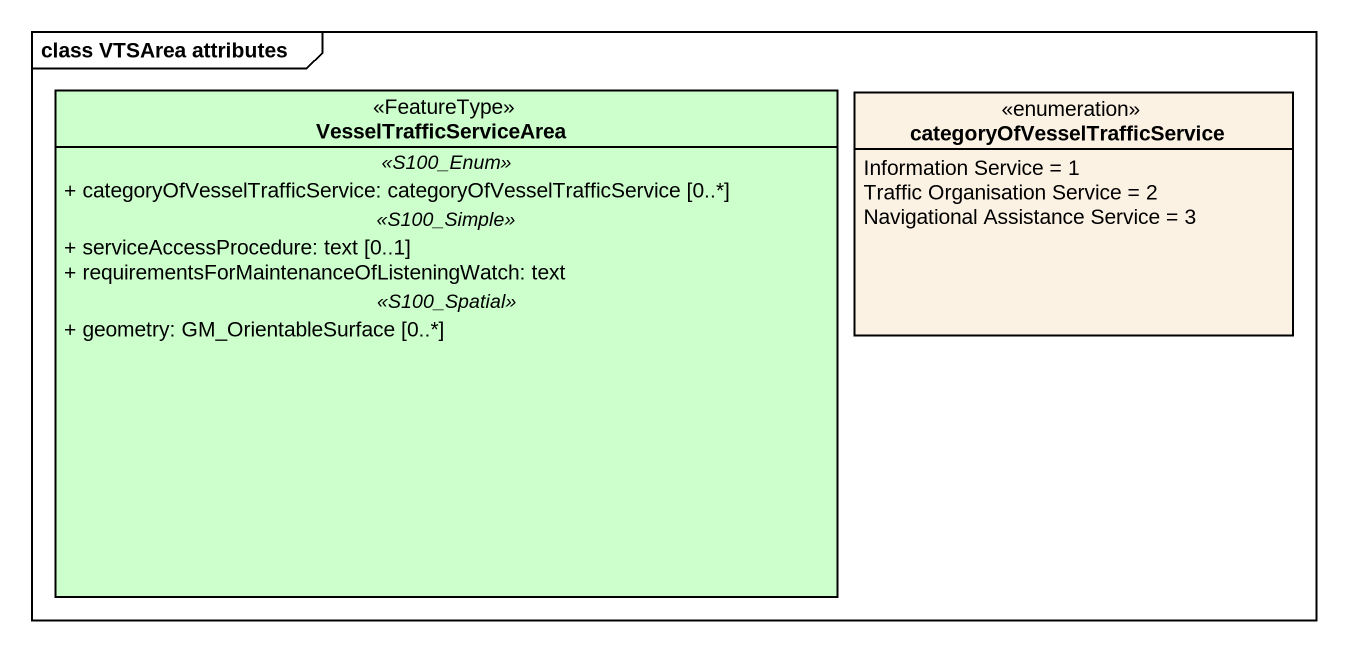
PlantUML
@startuml
mainframe class VTSArea attributes
hide circle
hide empty members
skinparam classAttributeIconSize 0
class VesselTrafficServiceArea <<FeatureType>> #CCFFCC {
  .. <<S100_Enum>> ..
  + categoryOfVesselTrafficService: categoryOfVesselTrafficService [0..*]
  .. <<S100_Simple>> ..
  + serviceAccessProcedure: text [0..1]
  + requirementsForMaintenanceOfListeningWatch: text
  .. <<S100_Spatial>> ..
  + geometry: GM_OrientableSurface [0..*]
}
enum "categoryOfVesselTrafficService" as categoryOfVesselTrafficServi #FCF2E3 {
  Information Service = 1
  Traffic Organisation Service = 2
  Navigational Assistance Service = 3
}
@enduml
